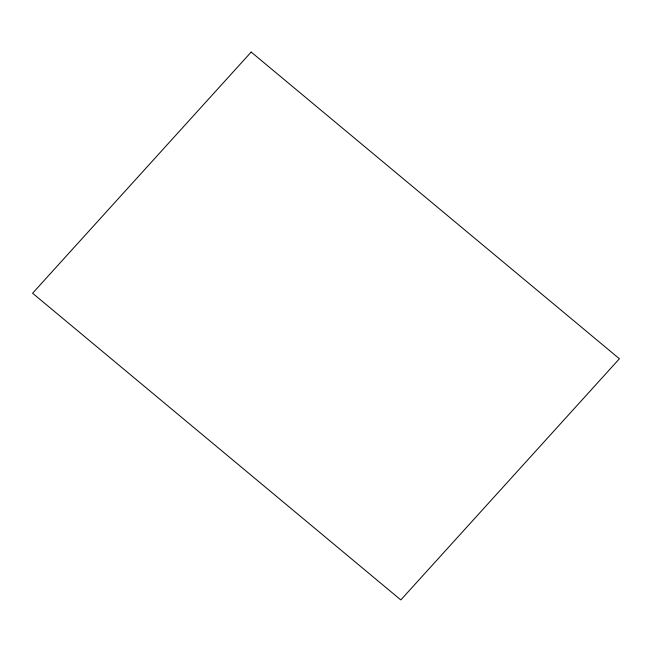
<?xml version="1.0" encoding="UTF-8"?>
<svg xmlns="http://www.w3.org/2000/svg" width="652" height="652" viewBox="0 0 652 652"><rect width="100%" height="100%" fill="white"/><g stroke="black" fill="none" stroke-linecap="round" stroke-linejoin="round"><path stroke-width="0.98" d="M251.175 52.062L32.6 293.237L400.825 599.938L619.4 358.763L251.175 52.062"/></g></svg>
